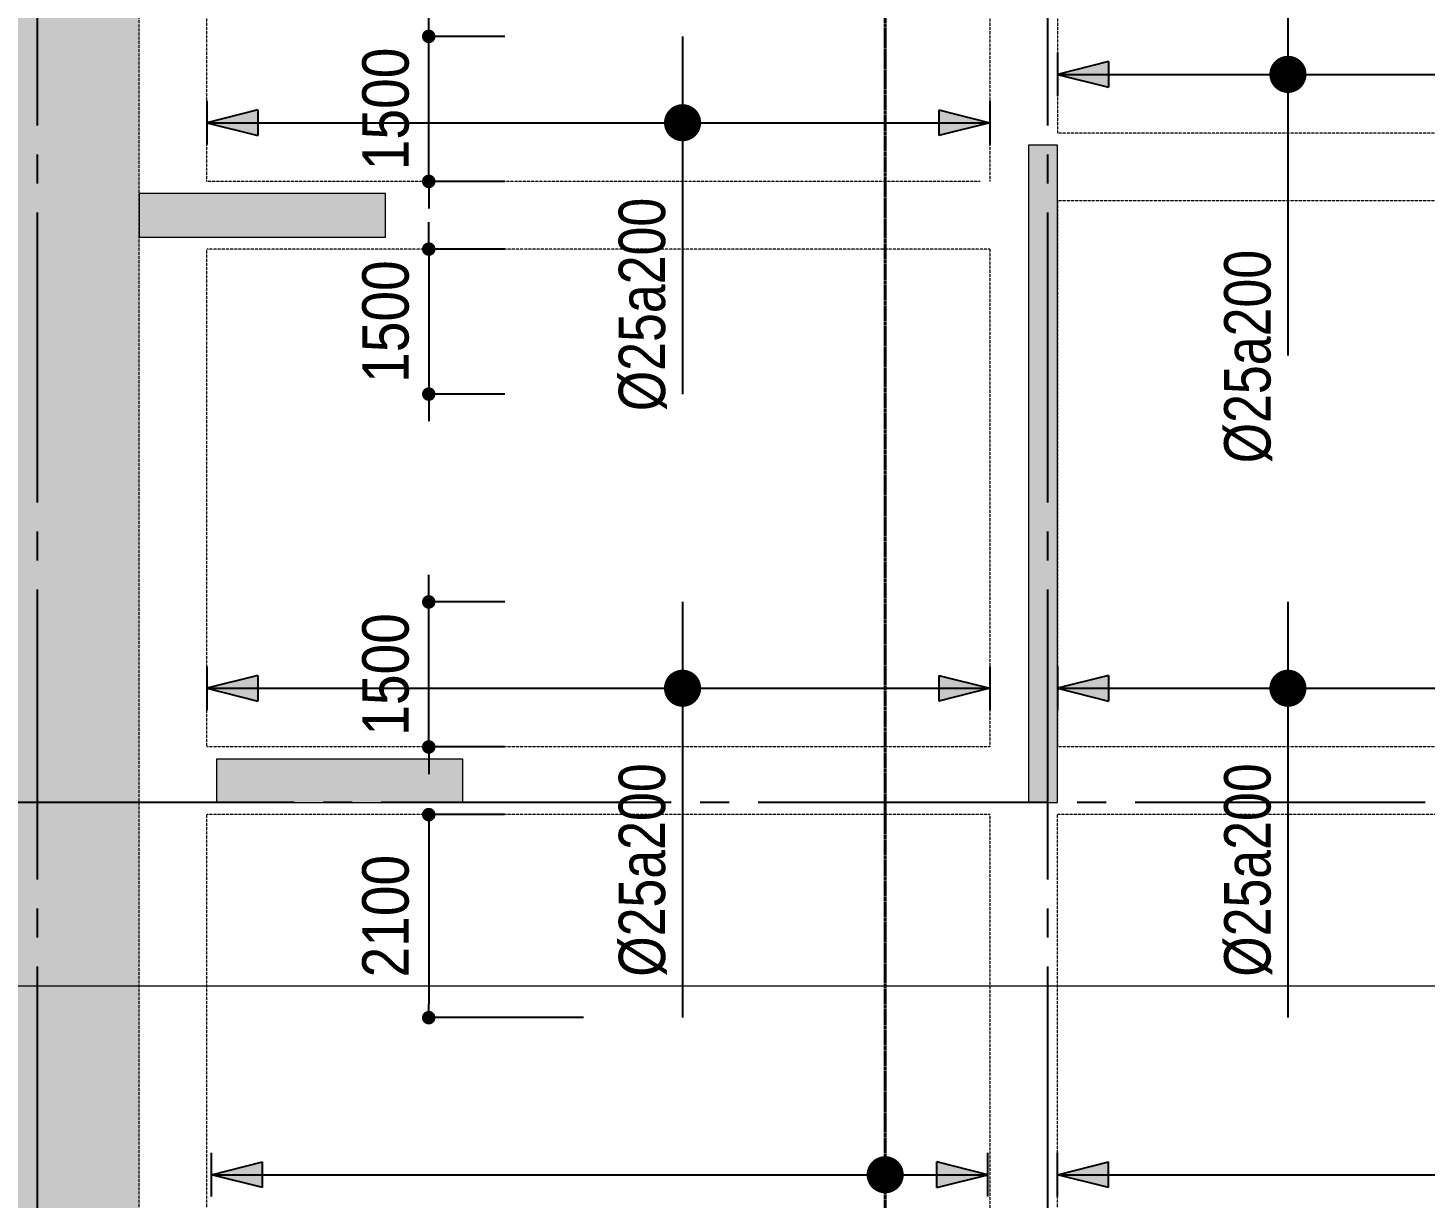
# Model space of a CAD drawing. Header units: millimetres. Extents: x -3819597 to -2591384, y 582389 to 820195.
# Drawn here: x -3355624 to -3341172, y 679740 to 691844 of the extents above; entities that cross this region are included whole.
import ezdxf
from ezdxf.enums import TextEntityAlignment as Align

# ---------------------------------------------------------------- set-up
doc = ezdxf.new("R2010")
doc.units = ezdxf.units.MM
doc.header["$MEASUREMENT"] = 0
for name, pattern in [('CENTER', [2, 1.25, -0.25, 0.25, -0.25]), ('CHG_XX_Damsan_Ham 2$0$CHG_XX_Damsan_Ham 2$0$HIDDEN', [0.375, 0.25, -0.125]), ('CHG_XX_Luoi truc$0$MB_Luoi truc$0$Center101', [13, 10, -1, 1, -1]), ('HIDDEN', [0.375, 0.25, -0.125])]:
    doc.linetypes.add(name, pattern=pattern)
doc.layers.get('0').update_dxf_attribs({"lineweight": 9})
doc.layers.get('Defpoints').update_dxf_attribs({"color": 10, "lineweight": 0})
for name, color, linetype in [('02HN. TEXT B', 1, 'Continuous'), ('08HN. SSS X', 6, 'Continuous'), ('12HN. GRID', 1, 'CENTER'), ("CHG_XX_Damsan_Ham 2$0$CHG_XX_Damsan_Ham 2$0$'S_General_Hatch_8", 8, 'Continuous'), ('CHG_XX_Luoi truc$0$Grid', 34, 'Continuous'), ('CHG_XX_Luoi truc$0$Grid Line', 8, 'CHG_XX_Luoi truc$0$MB_Luoi truc$0$Center101'), ('dim', 51, 'Continuous')]:
    doc.layers.add(name, color=color, linetype=linetype)
for name, color, linetype, lineweight in [('CHG_XX_Cot_Ham 2$0$NS-Pier-H2', 150, 'Continuous', 13), ('CHG_XX_Cot_Ham 2$0$NS-Pier-H2 @ 1', 150, 'Continuous', 13), ('CHG_XX_Cot_Ham 2$0$NS-Pier-H2 @ 150', 150, 'Continuous', 13), ("CHG_XX_Damsan_Ham 2$0$CHG_XX_Damsan_Ham 2$0$'S_General_Hidden_1 Thin", 1, 'CHG_XX_Damsan_Ham 2$0$CHG_XX_Damsan_Ham 2$0$HIDDEN', 18), ('CHG_XX_Damsan_Ham 2$0$CHG_XX_Damsan_Ham 2$0$DBAO', 3, 'Continuous', 13), ('CHG_XX_Damsan_Ham 2$0$CHG_XX_Damsan_Ham 2$0$mach ngung thi cong', 6, 'Continuous', 13), ('CHG_XX_Damsan_Ham 2$0$HATCH', 57, 'Continuous', 9), ('CHG_XX_Damsan_Ham 2$0$mach ngung thi cong', 6, 'Continuous', 13), ('thep chay suot', 5, 'HIDDEN', 40)]:
    doc.layers.add(name, color=color, linetype=linetype, lineweight=lineweight)
doc.styles.add('[HN042014]STYLE', font='arial.ttf', dxfattribs={"width": 0.8})
doc.styles.add('CHG_XX_Luoi truc$0$MB_Luoi truc$0$Grid A-F$0$VNI-HelveCB', font='VHELVCB_0.TTF')
doc.styles.add('MB_Luoi truc$0$Arial_C', font='arial.ttf', dxfattribs={"width": 0.85})
doc.dimstyles.new('200', dxfattribs={"dimscale": 200, "dimtxt": 2.4, "dimasz": 0.7, "dimexe": 0.0003, "dimexo": 0, "dimgap": 1, "dimtad": 1, "dimdec": 0, "dimzin": 12, "dimdsep": 46, "dimtxsty": 'MB_Luoi truc$0$Arial_C', "dimblk": 'MB_Luoi truc$0$_Dot', "dimcen": 0.5, "dimclrd": 256, "dimclre": 8, "dimclrt": 1, "dimadec": 0, "dimazin": 0, "dimtfac": 1, "dimtdec": 0, "dimtix": 1, "dimtmove": 2, "dimatfit": 3, "dimldrblk": 'MB_Luoi truc$0$HTT Arrow 30', "dimfxl": 1, "dimtolj": 1, "dimtzin": 0, "dimlwe": -1, "dimarcsym": 0})

# ---------------------------------------------------------------- blocks, each defined once
blk = doc.blocks.new('*U392')
at = {"layer": '12HN. GRID', "linetype": 'Continuous'}
h = blk.add_hatch(color=256, dxfattribs=at)
h.dxf.hatch_style = 1
h.paths.add_polyline_path([(-44, 1464.6), (44, 1464.6), (0, 1640.6)])
h = blk.add_hatch(color=256, dxfattribs=at)
h.dxf.hatch_style = 1
h.paths.add_polyline_path([(0, -1059.4), (44, -883.4), (-44, -883.4)])
at = {"layer": '08HN. SSS X', "linetype": 'ByBlock', "ltscale": 10}
for p, q in [((-297.6, 0), (935.7, 0)), ((-297.6, 0), (-297.6, 0)), ((935.7, 0), (935.7, 0))]:
    blk.add_line(p, q, dxfattribs=at)
at = {"layer": '12HN. GRID', "linetype": 'Continuous'}
for p, q in [((-75, 1640.6), (75, 1640.6)), ((-44, 1464.6), (0, 1640.6)), ((0, 1640.6), (0, -1059.4)), ((0, 1640.6), (44, 1464.6)), ((-44, 1464.6), (44, 1464.6)), ((-44, -883.4), (44, -883.4)), ((-44, -883.4), (0, -1059.4)), ((0, -1059.4), (44, -883.4)), ((-75, -1059.4), (75, -1059.4))]:
    blk.add_line(p, q, dxfattribs=at)
at = {"layer": '12HN. GRID', "linetype": 'Continuous', "const_width": 64, "flags": 128}
blk.add_lwpolyline([(-32, 0, -1), (32, 0, -1)], format="xyb", close=True, dxfattribs=at)
at = {"layer": '02HN. TEXT B', "linetype": 'ByBlock', "style": '[HN042014]STYLE', "width": 0.8, "flags": 8}
blk.add_attdef('0', text='', height=160, dxfattribs=at).set_placement((1102.5, 160), align=Align.MIDDLE_CENTER)
blk.add_attdef('1', text='', height=160, dxfattribs=at).set_placement((260.1, 140), align=Align.MIDDLE_LEFT)
at = {"layer": 'Defpoints', "color": 9, "linetype": 'ByBlock', "style": '[HN042014]STYLE', "width": 0.8, "flags": 9}
for tag, p in [('2', (2890.2, 3041.3)), ('3', (2890.2, 2636.5)), ('4', (2890.2, 2231.8)), ('5', (2890.2, 1841.3))]:
    blk.add_attdef(tag, text='', height=250, dxfattribs=at).set_placement(p, align=Align.MIDDLE_CENTER)
blk = doc.blocks.new('MB_Luoi truc$0$_Dot')
at = {"color": 0, "linetype": 'ByBlock', "lineweight": -2}
blk.add_line((-0.5, 0), (-1, 0), dxfattribs=at)
at = {"color": 0, "linetype": 'ByBlock', "const_width": 0.5}
blk.add_lwpolyline([(-0.25, 0, 1), (0.25, 0, 1)], format="xyb", close=True, dxfattribs=at)
blk = doc.blocks.new('*D390')
at = {"layer": 'Defpoints', "color": 0, "ltscale": 1500, "transparency": 16777216}
for p in [(-3351478, 691756), (-3350691, 691756), (-3350691, 690256)]:
    blk.add_point(p, dxfattribs=at)
at = {"layer": 'dim', "lineweight": -2, "ltscale": 1500, "transparency": 16777216}
for p, q in [((-3351478, 691896), (-3351478, 692036)), ((-3351478, 690256), (-3351478, 691756)), ((-3351478, 690116), (-3351478, 689976))]:
    blk.add_line(p, q, dxfattribs=at)
at = {"layer": 'dim', "color": 8, "ltscale": 1500, "transparency": 16777216}
for p, q in [((-3350691, 691756), (-3351478, 691756)), ((-3350691, 690256), (-3351478, 690256))]:
    blk.add_line(p, q, dxfattribs=at)
at = {"layer": 'dim', "lineweight": -2, "ltscale": 1500, "transparency": 16777216, "xscale": 140, "yscale": 140, "zscale": 140}
for p, rotation in [((-3351478, 691756), 270), ((-3351478, 690256), 90)]:
    blk.add_blockref('MB_Luoi truc$0$_Dot', p, dxfattribs=dict(at, rotation=rotation))
at = {"layer": 'dim', "color": 1, "ltscale": 1500, "transparency": 16777216, "insert": (-3351923, 691006), "char_height": 480, "attachment_point": 5, "rotation": 90, "style": 'MB_Luoi truc$0$Arial_C'}
blk.add_mtext('\\A1;1500', dxfattribs=at)
blk = doc.blocks.new('MB_Luoi truc$0$HTT Arrow 30')
blk.add_hatch(color=256).paths.add_polyline_path([(-2.5, 0.375), (-2.5, -0.375), (0, 0)])
at = {"color": 0, "linetype": 'ByBlock', "lineweight": -2}
for p, q in [((0, 0), (-2.5, 0.375)), ((-2.5, -0.375), (-2.5, 0.375)), ((0, 0), (-2.5, -0.375))]:
    blk.add_line(p, q, dxfattribs=at)
blk = doc.blocks.new('*D391')
at = {"layer": 'Defpoints', "color": 0, "ltscale": 1500, "transparency": 16777216}
for p in [(-3350691, 689556), (-3351478, 688056), (-3350691, 688056)]:
    blk.add_point(p, dxfattribs=at)
at = {"layer": 'dim', "lineweight": -2, "ltscale": 1500, "transparency": 16777216}
for p, q in [((-3351478, 689696), (-3351478, 689836)), ((-3351478, 689556), (-3351478, 688056)), ((-3351478, 687916), (-3351478, 687776))]:
    blk.add_line(p, q, dxfattribs=at)
at = {"layer": 'dim', "color": 8, "ltscale": 1500, "transparency": 16777216}
for p, q in [((-3350691, 689556), (-3351478, 689556)), ((-3350691, 688056), (-3351478, 688056))]:
    blk.add_line(p, q, dxfattribs=at)
at = {"layer": 'dim', "lineweight": -2, "ltscale": 1500, "transparency": 16777216, "xscale": 140, "yscale": 140, "zscale": 140}
for p, rotation in [((-3351478, 689556), 270), ((-3351478, 688056), 90)]:
    blk.add_blockref('MB_Luoi truc$0$_Dot', p, dxfattribs=dict(at, rotation=rotation))
at = {"layer": 'dim', "color": 1, "ltscale": 1500, "transparency": 16777216, "insert": (-3351923, 688806), "char_height": 480, "attachment_point": 5, "rotation": 90, "style": 'MB_Luoi truc$0$Arial_C'}
blk.add_mtext('\\A1;1500', dxfattribs=at)
blk = doc.blocks.new('*U395')
at = {"layer": '12HN. GRID', "linetype": 'Continuous'}
h = blk.add_hatch(color=256, dxfattribs=at)
h.dxf.hatch_style = 1
h.paths.add_polyline_path([(-44, 1464.6), (44, 1464.6), (0, 1640.6)])
h = blk.add_hatch(color=256, dxfattribs=at)
h.dxf.hatch_style = 1
h.paths.add_polyline_path([(0, -1059.4), (44, -883.4), (-44, -883.4)])
at = {"layer": '08HN. SSS X', "linetype": 'ByBlock', "ltscale": 10}
for p, q in [((-297.6, 0), (1135.7, 0)), ((-297.6, 0), (-297.6, 0)), ((1135.7, 0), (1135.7, 0))]:
    blk.add_line(p, q, dxfattribs=at)
at = {"layer": '12HN. GRID', "linetype": 'Continuous'}
for p, q in [((-75, 1640.6), (75, 1640.6)), ((-44, 1464.6), (0, 1640.6)), ((0, 1640.6), (0, -1059.4)), ((0, 1640.6), (44, 1464.6)), ((-44, 1464.6), (44, 1464.6)), ((-44, -883.4), (44, -883.4)), ((-44, -883.4), (0, -1059.4)), ((0, -1059.4), (44, -883.4)), ((-75, -1059.4), (75, -1059.4))]:
    blk.add_line(p, q, dxfattribs=at)
at = {"layer": '12HN. GRID', "linetype": 'Continuous', "const_width": 64, "flags": 128}
blk.add_lwpolyline([(-32, 0, -1), (32, 0, -1)], format="xyb", close=True, dxfattribs=at)
at = {"layer": '02HN. TEXT B', "linetype": 'ByBlock', "style": '[HN042014]STYLE', "width": 0.8, "flags": 8}
blk.add_attdef('0', text='', height=160, dxfattribs=at).set_placement((1102.5, 160), align=Align.MIDDLE_CENTER)
blk.add_attdef('1', text='', height=160, dxfattribs=at).set_placement((260.1, 140), align=Align.MIDDLE_LEFT)
at = {"layer": 'Defpoints', "color": 9, "linetype": 'ByBlock', "style": '[HN042014]STYLE', "width": 0.8, "flags": 9}
for tag, p in [('2', (2890.2, 3041.3)), ('3', (2890.2, 2636.5)), ('4', (2890.2, 2231.8)), ('5', (2890.2, 1841.3))]:
    blk.add_attdef(tag, text='', height=250, dxfattribs=at).set_placement(p, align=Align.MIDDLE_CENTER)
blk = doc.blocks.new('*D393')
at = {"layer": 'Defpoints', "color": 0, "ltscale": 1500, "transparency": 16777216}
for p in [(-3351478, 685906), (-3350691, 685906), (-3350691, 684406)]:
    blk.add_point(p, dxfattribs=at)
at = {"layer": 'dim', "lineweight": -2, "ltscale": 1500, "transparency": 16777216}
for p, q in [((-3351478, 686046), (-3351478, 686186)), ((-3351478, 684406), (-3351478, 685906)), ((-3351478, 684266), (-3351478, 684126))]:
    blk.add_line(p, q, dxfattribs=at)
at = {"layer": 'dim', "color": 8, "ltscale": 1500, "transparency": 16777216}
for p, q in [((-3350691, 685906), (-3351478, 685906)), ((-3350691, 684406), (-3351478, 684406))]:
    blk.add_line(p, q, dxfattribs=at)
at = {"layer": 'dim', "lineweight": -2, "ltscale": 1500, "transparency": 16777216, "xscale": 140, "yscale": 140, "zscale": 140}
for p, rotation in [((-3351478, 685906), 270), ((-3351478, 684406), 90)]:
    blk.add_blockref('MB_Luoi truc$0$_Dot', p, dxfattribs=dict(at, rotation=rotation))
at = {"layer": 'dim', "color": 1, "ltscale": 1500, "transparency": 16777216, "insert": (-3351923, 685156), "char_height": 480, "attachment_point": 5, "rotation": 90, "style": 'MB_Luoi truc$0$Arial_C'}
blk.add_mtext('\\A1;1500', dxfattribs=at)
blk = doc.blocks.new('*D394')
at = {"layer": 'Defpoints', "color": 0, "ltscale": 1500, "transparency": 16777216}
for p in [(-3350691, 683706), (-3351478, 681606), (-3348853, 681606)]:
    blk.add_point(p, dxfattribs=at)
at = {"layer": 'dim', "color": 8, "ltscale": 1500, "transparency": 16777216}
for p, q in [((-3350691, 683706), (-3351478, 683706)), ((-3349878, 681606), (-3351478, 681606))]:
    blk.add_line(p, q, dxfattribs=at)
at = {"layer": 'dim', "lineweight": -2, "ltscale": 1500, "transparency": 16777216}
blk.add_line((-3351478, 683566), (-3351478, 681746), dxfattribs=at)
at = {"layer": 'dim', "lineweight": -2, "ltscale": 1500, "transparency": 16777216, "xscale": 140, "yscale": 140, "zscale": 140}
for p, rotation in [((-3351478, 683706), 90), ((-3351478, 681606), 270)]:
    blk.add_blockref('MB_Luoi truc$0$_Dot', p, dxfattribs=dict(at, rotation=rotation))
at = {"layer": 'dim', "color": 1, "ltscale": 1500, "transparency": 16777216, "insert": (-3351923, 682656), "char_height": 480, "attachment_point": 5, "rotation": 90, "style": 'MB_Luoi truc$0$Arial_C'}
blk.add_mtext('\\A1;2100', dxfattribs=at)
blk = doc.blocks.new('*U492')
at = {"layer": '12HN. GRID', "linetype": 'Continuous'}
h = blk.add_hatch(color=256, dxfattribs=at)
h.dxf.hatch_style = 1
h.paths.add_polyline_path([(-44, 618.8), (44, 618.8), (0, 794.8)])
h = blk.add_hatch(color=256, dxfattribs=at)
h.dxf.hatch_style = 1
h.paths.add_polyline_path([(0, -2821.9), (44, -2645.9), (-44, -2645.9)])
at = {"layer": '08HN. SSS X', "linetype": 'ByBlock', "ltscale": 10}
for p, q in [((-297.6, 0), (1135.7, 0)), ((-297.6, 0), (-297.6, 0)), ((1135.7, 0), (1135.7, 0))]:
    blk.add_line(p, q, dxfattribs=at)
at = {"layer": '12HN. GRID', "linetype": 'Continuous'}
for p, q in [((-75, 794.8), (75, 794.8)), ((-44, 618.8), (0, 794.8)), ((0, 794.8), (0, -2821.9)), ((0, 794.8), (44, 618.8)), ((-44, 618.8), (44, 618.8)), ((-44, -2645.9), (44, -2645.9)), ((-44, -2645.9), (0, -2821.9)), ((0, -2821.9), (44, -2645.9)), ((-75, -2821.9), (75, -2821.9))]:
    blk.add_line(p, q, dxfattribs=at)
at = {"layer": '12HN. GRID', "linetype": 'Continuous', "const_width": 64, "flags": 128}
blk.add_lwpolyline([(-32, 0, -1), (32, 0, -1)], format="xyb", close=True, dxfattribs=at)
at = {"layer": '02HN. TEXT B', "linetype": 'ByBlock', "style": '[HN042014]STYLE', "width": 0.8, "flags": 8}
blk.add_attdef('0', text='', height=160, dxfattribs=at).set_placement((1102.5, 160), align=Align.MIDDLE_CENTER)
blk.add_attdef('1', text='', height=160, dxfattribs=at).set_placement((260.1, 140), align=Align.MIDDLE_LEFT)
at = {"layer": 'Defpoints', "color": 9, "linetype": 'ByBlock', "style": '[HN042014]STYLE', "width": 0.8, "flags": 9}
for tag, p in [('2', (2890.2, 2045)), ('3', (2890.2, 1640.2)), ('4', (2890.2, 1235.5)), ('5', (2890.2, 845))]:
    blk.add_attdef(tag, text='', height=250, dxfattribs=at).set_placement(p, align=Align.MIDDLE_CENTER)
blk = doc.blocks.new('*U501')
at = {"layer": '12HN. GRID', "linetype": 'Continuous'}
h = blk.add_hatch(color=256, dxfattribs=at)
h.dxf.hatch_style = 1
h.paths.add_polyline_path([(-44, 618.8), (44, 618.8), (0, 794.8)])
h = blk.add_hatch(color=256, dxfattribs=at)
h.dxf.hatch_style = 1
h.paths.add_polyline_path([(0, -2821.9), (44, -2645.9), (-44, -2645.9)])
at = {"layer": '08HN. SSS X', "linetype": 'ByBlock', "ltscale": 10}
for p, q in [((-1430.8, 0), (969.1, 0)), ((-1430.8, 0), (-1430.8, 0)), ((969.1, 0), (969.1, 0))]:
    blk.add_line(p, q, dxfattribs=at)
at = {"layer": '12HN. GRID', "linetype": 'Continuous'}
for p, q in [((-75, 794.8), (75, 794.8)), ((-44, 618.8), (0, 794.8)), ((0, 794.8), (0, -2821.9)), ((0, 794.8), (44, 618.8)), ((-44, 618.8), (44, 618.8)), ((-44, -2645.9), (44, -2645.9)), ((-44, -2645.9), (0, -2821.9)), ((0, -2821.9), (44, -2645.9)), ((-75, -2821.9), (75, -2821.9))]:
    blk.add_line(p, q, dxfattribs=at)
at = {"layer": '12HN. GRID', "linetype": 'Continuous', "const_width": 64, "flags": 128}
blk.add_lwpolyline([(-32, 0, -1), (32, 0, -1)], format="xyb", close=True, dxfattribs=at)
at = {"layer": '02HN. TEXT B', "linetype": 'ByBlock', "style": '[HN042014]STYLE', "width": 0.8, "flags": 8}
blk.add_attdef('0', text='', height=160, dxfattribs=at).set_placement((1102.5, 160), align=Align.MIDDLE_CENTER)
blk.add_attdef('1', text='', height=160, dxfattribs=at).set_placement((606.4, 140), align=Align.MIDDLE_LEFT)
at = {"layer": 'Defpoints', "color": 9, "linetype": 'ByBlock', "style": '[HN042014]STYLE', "width": 0.8, "flags": 9}
for tag, p in [('2', (2890.2, 3041.3)), ('3', (2890.2, 2636.5)), ('4', (2890.2, 2231.8)), ('5', (2890.2, 1841.3))]:
    blk.add_attdef(tag, text='', height=250, dxfattribs=at).set_placement(p, align=Align.MIDDLE_CENTER)
blk = doc.blocks.new('*U1035')
at = {"layer": 'CHG_XX_Cot_Ham 2$0$NS-Pier-H2 @ 1'}
h = blk.add_hatch(color=256, dxfattribs=at)
h.dxf.hatch_style = 1
h.paths.add_polyline_path([(450, 0), (0, 0), (0, -2550), (450, -2550)])
at = {"layer": 'CHG_XX_Cot_Ham 2$0$NS-Pier-H2 @ 150'}
h = blk.add_hatch(color=256, dxfattribs=at)
h.dxf.hatch_style = 1
h.paths.add_polyline_path([(450, 0), (0, 0), (0, -2550), (450, -2550)])
blk = doc.blocks.new('CHG_XX_Cot_Ham 2$0$Block A_C450x2250')
at = {"layer": 'CHG_XX_Cot_Ham 2$0$NS-Pier-H2'}
blk.add_lwpolyline([(450, -2550), (0, -2550), (0, 0), (450, 0)], close=True, dxfattribs=at)
blk.add_blockref('*U1035', (0, 0), dxfattribs=at)
blk = doc.blocks.new('*U1029')
at = {"layer": 'CHG_XX_Luoi truc$0$Grid Line'}
blk.add_line((0, 0), (0, 608), dxfattribs=at)
at = {"layer": 'CHG_XX_Luoi truc$0$Grid', "lineweight": -2, "style": 'CHG_XX_Luoi truc$0$MB_Luoi truc$0$Grid A-F$0$VNI-HelveCB'}
for tag, p in [('GRIDSUB', (0, 617)), ('GRID', (0, -9))]:
    blk.add_attdef(tag, text='', height=5, dxfattribs=at).set_placement(p, align=Align.MIDDLE)
blk = doc.blocks.new('*U1031')
at = {"layer": 'CHG_XX_Luoi truc$0$Grid Line'}
blk.add_line((0, 0), (0, 438), dxfattribs=at)
at = {"layer": 'CHG_XX_Luoi truc$0$Grid', "lineweight": -2, "style": 'CHG_XX_Luoi truc$0$MB_Luoi truc$0$Grid A-F$0$VNI-HelveCB'}
for tag, p in [('GRIDSUB', (0, 447)), ('GRID', (0, -9))]:
    blk.add_attdef(tag, text='', height=5, dxfattribs=at).set_placement(p, align=Align.MIDDLE)
blk = doc.blocks.new('CHG_XX_Luoi truc')
at = {"layer": 'CHG_XX_Luoi truc$0$Grid', "xscale": 300, "yscale": 300, "zscale": 300}
for p in [(76850, -12747), (87300, -12747)]:
    blk.add_blockref('*U1029', p, dxfattribs=at)
at = {"layer": 'CHG_XX_Luoi truc$0$Grid', "xscale": 300.0000000000013, "yscale": 300.0000000000013, "zscale": 300.0000000000013, "rotation": 90}
blk.add_blockref('*U1031', (110703, 73850), dxfattribs=at)
blk = doc.blocks.new('CHG_XX_Cot_Ham 2')
at = {"layer": 'CHG_XX_Cot_Ham 2$0$NS-Pier-H2'}
h = blk.add_hatch(color=256, dxfattribs=at)
h.dxf.hatch_style = 1
h.paths.add_polyline_path([(99639.2, 163400), (-10900, 163400), (-10900, 85450), (-300, 85450), (-300, 84050), (32350, 84050), (32350, -9000), (103575.5, -9000), (106050, -6022), (106050, 158254.3)])
h.paths.add_polyline_path([(99533.7, 163100), (105750, 158110.4), (105750, 90450), (105650, 90450), (105750, 90450), (105750, 13850), (105750, 13722.3), (105750, -5913.6), (103434.7, -8700), (93599.8, -8700), (93299.8, -8700), (32650, -8700), (32650, 84350), (0, 84350), (0, 85750), (-10600, 85750), (-10600, 163100), (93600, 163100)], flags=16)
h = blk.add_hatch(color=256, dxfattribs=at)
h.dxf.hatch_style = 1
h.paths.add_polyline_path([(87402.9, 80650), (87102.9, 80650), (87102.9, 73850), (87402.9, 73850)])
blk.add_lwpolyline([(87400, 80650), (87100, 80650), (87100, 73850), (87400, 73850)], close=True, dxfattribs=at)
blk.add_blockref('CHG_XX_Luoi truc', (0, 0), dxfattribs=at)
at = {"layer": 'CHG_XX_Cot_Ham 2$0$NS-Pier-H2', "xscale": -1, "rotation": 90}
for p in [(77900, 80150), (78700, 74300)]:
    blk.add_blockref('CHG_XX_Cot_Ham 2$0$Block A_C450x2250', p, dxfattribs=at)
blk = doc.blocks.new('CHG_XX_Damsan_Ham 2', base_point=(3089256, -609981))
at = {"layer": "CHG_XX_Damsan_Ham 2$0$CHG_XX_Damsan_Ham 2$0$'S_General_Hatch_8"}
h = blk.add_hatch(dxfattribs=at)
h.set_pattern_fill('CROSS', color=256, scale=2000)
edge = h.paths.add_edge_path()
edge.add_line((76750, 42625), (76750, 65250))
edge.add_line((76750, 65250), (76750, 65850))
edge.add_line((76750, 65850), (77900, 65850))
edge.add_line((77900, 65850), (77900, 89350))
edge.add_line((77900, 89350), (76850, 89350))
edge.add_line((76850, 89350), (76850, 90650))
edge.add_line((76850, 90650), (76852, 131950))
edge.add_line((76852, 131950), (51950, 131950))
edge.add_line((51950, 131950), (51950, 130600))
edge.add_line((51950, 130600), (22700, 130600))
edge.add_line((22700, 130600), (22700, 84050))
edge.add_line((22700, 84050), (32350, 84050))
edge.add_line((32350, 84050), (32350, 22700))
edge.add_line((32350, 22700), (76500, 22700))
edge.add_line((76500, 22700), (76500, 23518))
edge.add_line((76500, 23518), (76750, 23518))
edge.add_line((76750, 23518), (76750, 42625))
edge.add_line((76750, 42625), (76750, 43198))
at = {"layer": "CHG_XX_Damsan_Ham 2$0$CHG_XX_Damsan_Ham 2$0$'S_General_Hidden_1 Thin", "ltscale": 10}
for p, q in [((77900, 65850), (77900, 89350)), ((78600, 80275), (78600, 84575)), ((86700, 84575), (86700, 80275)), ((87400, 83375), (87400, 80775)), ((98250, 80775), (87400, 80775)), ((86600, 80275), (78600, 80275)), ((98250, 80075), (87400, 80075)), ((87400, 80075), (87400, 74425)), ((78600, 74425), (78600, 79575)), ((86700, 79575), (78600, 79575)), ((86700, 79575), (86700, 74425)), ((86700, 74425), (78600, 74425)), ((98250, 74425), (87400, 74425)), ((86700, 73725), (78600, 73725)), ((78600, 65850), (78600, 73725)), ((97550, 73725), (87400, 73725)), ((87400, 65850), (87400, 73725))]:
    blk.add_line(p, q, dxfattribs=at)
blk.add_lwpolyline([(86700, 73725), (86700, 65850), (78600, 65850)], dxfattribs=at)
at = {"layer": 'CHG_XX_Damsan_Ham 2$0$CHG_XX_Damsan_Ham 2$0$mach ngung thi cong'}
blk.add_lwpolyline([(23700, 90148), (-100, 90150), (-100, 153400), (99650, 153400), (99650, 71950), (75851, 71950), (75851, 88800), (75851, 88800), (75851, 129600), (23700, 129600)], close=True, dxfattribs=at)
at = {"layer": 'CHG_XX_Damsan_Ham 2$0$mach ngung thi cong'}
blk.add_lwpolyline([(23900, 90148), (-100, 90150), (-100, 153400), (99650, 153400), (99650, 71950), (75549, 71950), (75549, 88800), (75549, 88800), (75549, 129500), (23900, 129500)], close=True, dxfattribs=at)
at = {"layer": 'CHG_XX_Damsan_Ham 2$0$CHG_XX_Damsan_Ham 2$0$DBAO'}
blk.add_blockref('CHG_XX_Cot_Ham 2', (0, 0), dxfattribs=at)
at = {"layer": 'CHG_XX_Damsan_Ham 2$0$HATCH'}
blk.add_blockref('CHG_XX_Cot_Ham 2', (0, 0), dxfattribs=at)
blk = doc.blocks.new('*U827')
at = {"layer": '12HN. GRID', "linetype": 'Continuous'}
h = blk.add_hatch(color=256, dxfattribs=at)
h.dxf.hatch_style = 1
h.paths.add_polyline_path([(-44, 2147.3), (44, 2147.3), (0, 2323.3)])
h = blk.add_hatch(color=256, dxfattribs=at)
h.dxf.hatch_style = 1
h.paths.add_polyline_path([(0, -354.5), (44, -178.5), (-44, -178.5)])
for p, q in [((-75, 2323.3), (75, 2323.3)), ((-44, 2147.3), (0, 2323.3)), ((0, 2323.3), (0, -354.5)), ((0, 2323.3), (44, 2147.3)), ((-44, 2147.3), (44, 2147.3)), ((-44, -178.5), (44, -178.5)), ((-44, -178.5), (0, -354.5)), ((0, -354.5), (44, -178.5)), ((-75, -354.5), (75, -354.5))]:
    blk.add_line(p, q, dxfattribs=at)
at = {"layer": '12HN. GRID', "linetype": 'Continuous', "const_width": 64, "flags": 128}
blk.add_lwpolyline([(-32, 0, 1), (32, 0, 1)], format="xyb", close=True, dxfattribs=at)
at = {"layer": 'thep chay suot', "linetype": 'HIDDEN', "ltscale": 10}
blk.add_line((-15229.9, 0), (5903.8, 0), dxfattribs=at)
at = {"layer": '02HN. TEXT B', "linetype": 'ByBlock', "style": '[HN042014]STYLE', "width": 0.8, "flags": 8}
blk.add_attdef('1', text='', height=160, dxfattribs=at).set_placement((-814.5, 134.4), align=Align.MIDDLE_LEFT)
blk.add_attdef('0', text='', height=160, dxfattribs=at).set_placement((-351.3, 10.6), align=Align.MIDDLE_CENTER)
at = {"layer": 'Defpoints', "color": 9, "linetype": 'ByBlock', "style": '[HN042014]STYLE', "width": 0.8, "flags": 9}
for tag, p in [('2', (27456.6, 1373.3)), ('3', (27456.6, 968.5)), ('4', (27456.6, 563.8)), ('5', (27456.6, 173.3))]:
    blk.add_attdef(tag, text='', height=250, dxfattribs=at).set_placement(p, align=Align.MIDDLE_CENTER)
blk = doc.blocks.new('*U867')
at = {"layer": '12HN. GRID', "linetype": 'Continuous'}
h = blk.add_hatch(color=256, dxfattribs=at)
h.dxf.hatch_style = 1
h.paths.add_polyline_path([(-44, 2444.8), (44, 2444.8), (0, 2620.8)])
for p, q in [((-75, 2620.8), (75, 2620.8)), ((-44, 2444.8), (0, 2620.8)), ((0, 2620.8), (0, -1020.8)), ((0, 2620.8), (44, 2444.8)), ((-44, 2444.8), (44, 2444.8))]:
    blk.add_line(p, q, dxfattribs=at)
at = {"layer": '02HN. TEXT B', "linetype": 'ByBlock', "style": '[HN042014]STYLE', "width": 0.8, "flags": 8}
blk.add_attdef('1', text='', height=160, dxfattribs=at).set_placement((-814.5, 134.4), align=Align.MIDDLE_LEFT)
blk.add_attdef('0', text='', height=160, dxfattribs=at).set_placement((-351.3, 10.6), align=Align.MIDDLE_CENTER)
at = {"layer": 'Defpoints', "color": 9, "linetype": 'ByBlock', "style": '[HN042014]STYLE', "width": 0.8, "flags": 9}
for tag, p in [('2', (27456.6, 1373.3)), ('3', (27456.6, 968.5)), ('4', (27456.6, 563.8)), ('5', (27456.6, 173.3))]:
    blk.add_attdef(tag, text='', height=250, dxfattribs=at).set_placement(p, align=Align.MIDDLE_CENTER)

msp = doc.modelspace()

# ---------------------------------------------------------------- block references
at = {"layer": '08HN. SSS X', "linetype": 'Continuous'}
ref = msp.add_blockref('*U501', (-3342589.9, 691363.4), dxfattribs=dict(at, xscale=-3, yscale=3, zscale=3, rotation=90))
ref.add_attrib('1', '%%c25a200', dxfattribs={"layer": '02HN. TEXT B', "linetype": 'ByBlock', "height": 480, "rotation": 90, "style": '[HN042014]STYLE', "width": 0.8}).set_placement((-3343009.9, 687340.7), align=Align.MIDDLE_LEFT)
ref = msp.add_blockref('*U392', (-3348852.6, 690863.4), dxfattribs=dict(at, xscale=-3, yscale=3, zscale=3, rotation=90))
ref.add_attrib('1', '%%c25a200', dxfattribs={"layer": '02HN. TEXT B', "linetype": 'ByBlock', "height": 480, "rotation": 90, "style": '[HN042014]STYLE', "width": 0.8}).set_placement((-3349272.6, 687879.7), align=Align.MIDDLE_LEFT)
ref = msp.add_blockref('*U395', (-3348852.6, 685013.4), dxfattribs=dict(at, xscale=-3, yscale=3, zscale=3, rotation=90))
ref.add_attrib('1', '%%c25a200', dxfattribs={"layer": '02HN. TEXT B', "linetype": 'ByBlock', "height": 480, "rotation": 90, "style": '[HN042014]STYLE', "width": 0.8}).set_placement((-3349272.6, 682029.7), align=Align.MIDDLE_LEFT)
ref = msp.add_blockref('*U492', (-3342589.9, 685013.4), dxfattribs=dict(at, xscale=-3, yscale=3, zscale=3, rotation=90))
ref.add_attrib('1', '%%c25a200', dxfattribs={"layer": '02HN. TEXT B', "linetype": 'ByBlock', "height": 480, "rotation": 90, "style": '[HN042014]STYLE', "width": 0.8}).set_placement((-3343009.9, 682029.7), align=Align.MIDDLE_LEFT)
at = {"layer": 'dim', "ltscale": 1500}
msp.add_blockref('CHG_XX_Damsan_Ham 2', (-343118.3, 0), dxfattribs=at)
at = {"layer": 'thep chay suot', "xscale": 3, "yscale": 3, "zscale": 3, "rotation": 90}
for name, p in [('*U867', (-3337112, 679981.3)), ('*U827', (-3346756.4, 679981.3))]:
    msp.add_blockref(name, p, dxfattribs=at)

# ---------------------------------------------------------------- dimensions: what is measured, and where the dimension line sits
at = {"layer": 'dim', "ltscale": 1500}
for base, p1, p2, picture, middle in [((-3351477.8, 691756.2), (-3350691, 690256), (-3350691, 691756.2), '*D390', (-3351922.9, 691006.1)), ((-3351477.8, 688056.2), (-3350691, 689556.1), (-3350691, 688056.2), '*D391', (-3351922.9, 688806.1)), ((-3351477.8, 685906.2), (-3350691, 684406), (-3350691, 685906.2), '*D393', (-3351922.9, 685156.1)), ((-3351477.8, 681606.2), (-3350691, 683706.1), (-3348852.6, 681606.2), '*D394', (-3351922.9, 682656.1))]:
    dim = msp.add_linear_dim(base=base, p1=p1, p2=p2, angle=90, dimstyle='200', override={"dimfxl": 8, "dimfxlon": 1, "dimarcsym": 1}, dxfattribs=at)
    dim.commit()
    dim.dimension.update_dxf_attribs({"geometry": picture, "text_midpoint": middle})

doc.saveas('drawing.dxf')
